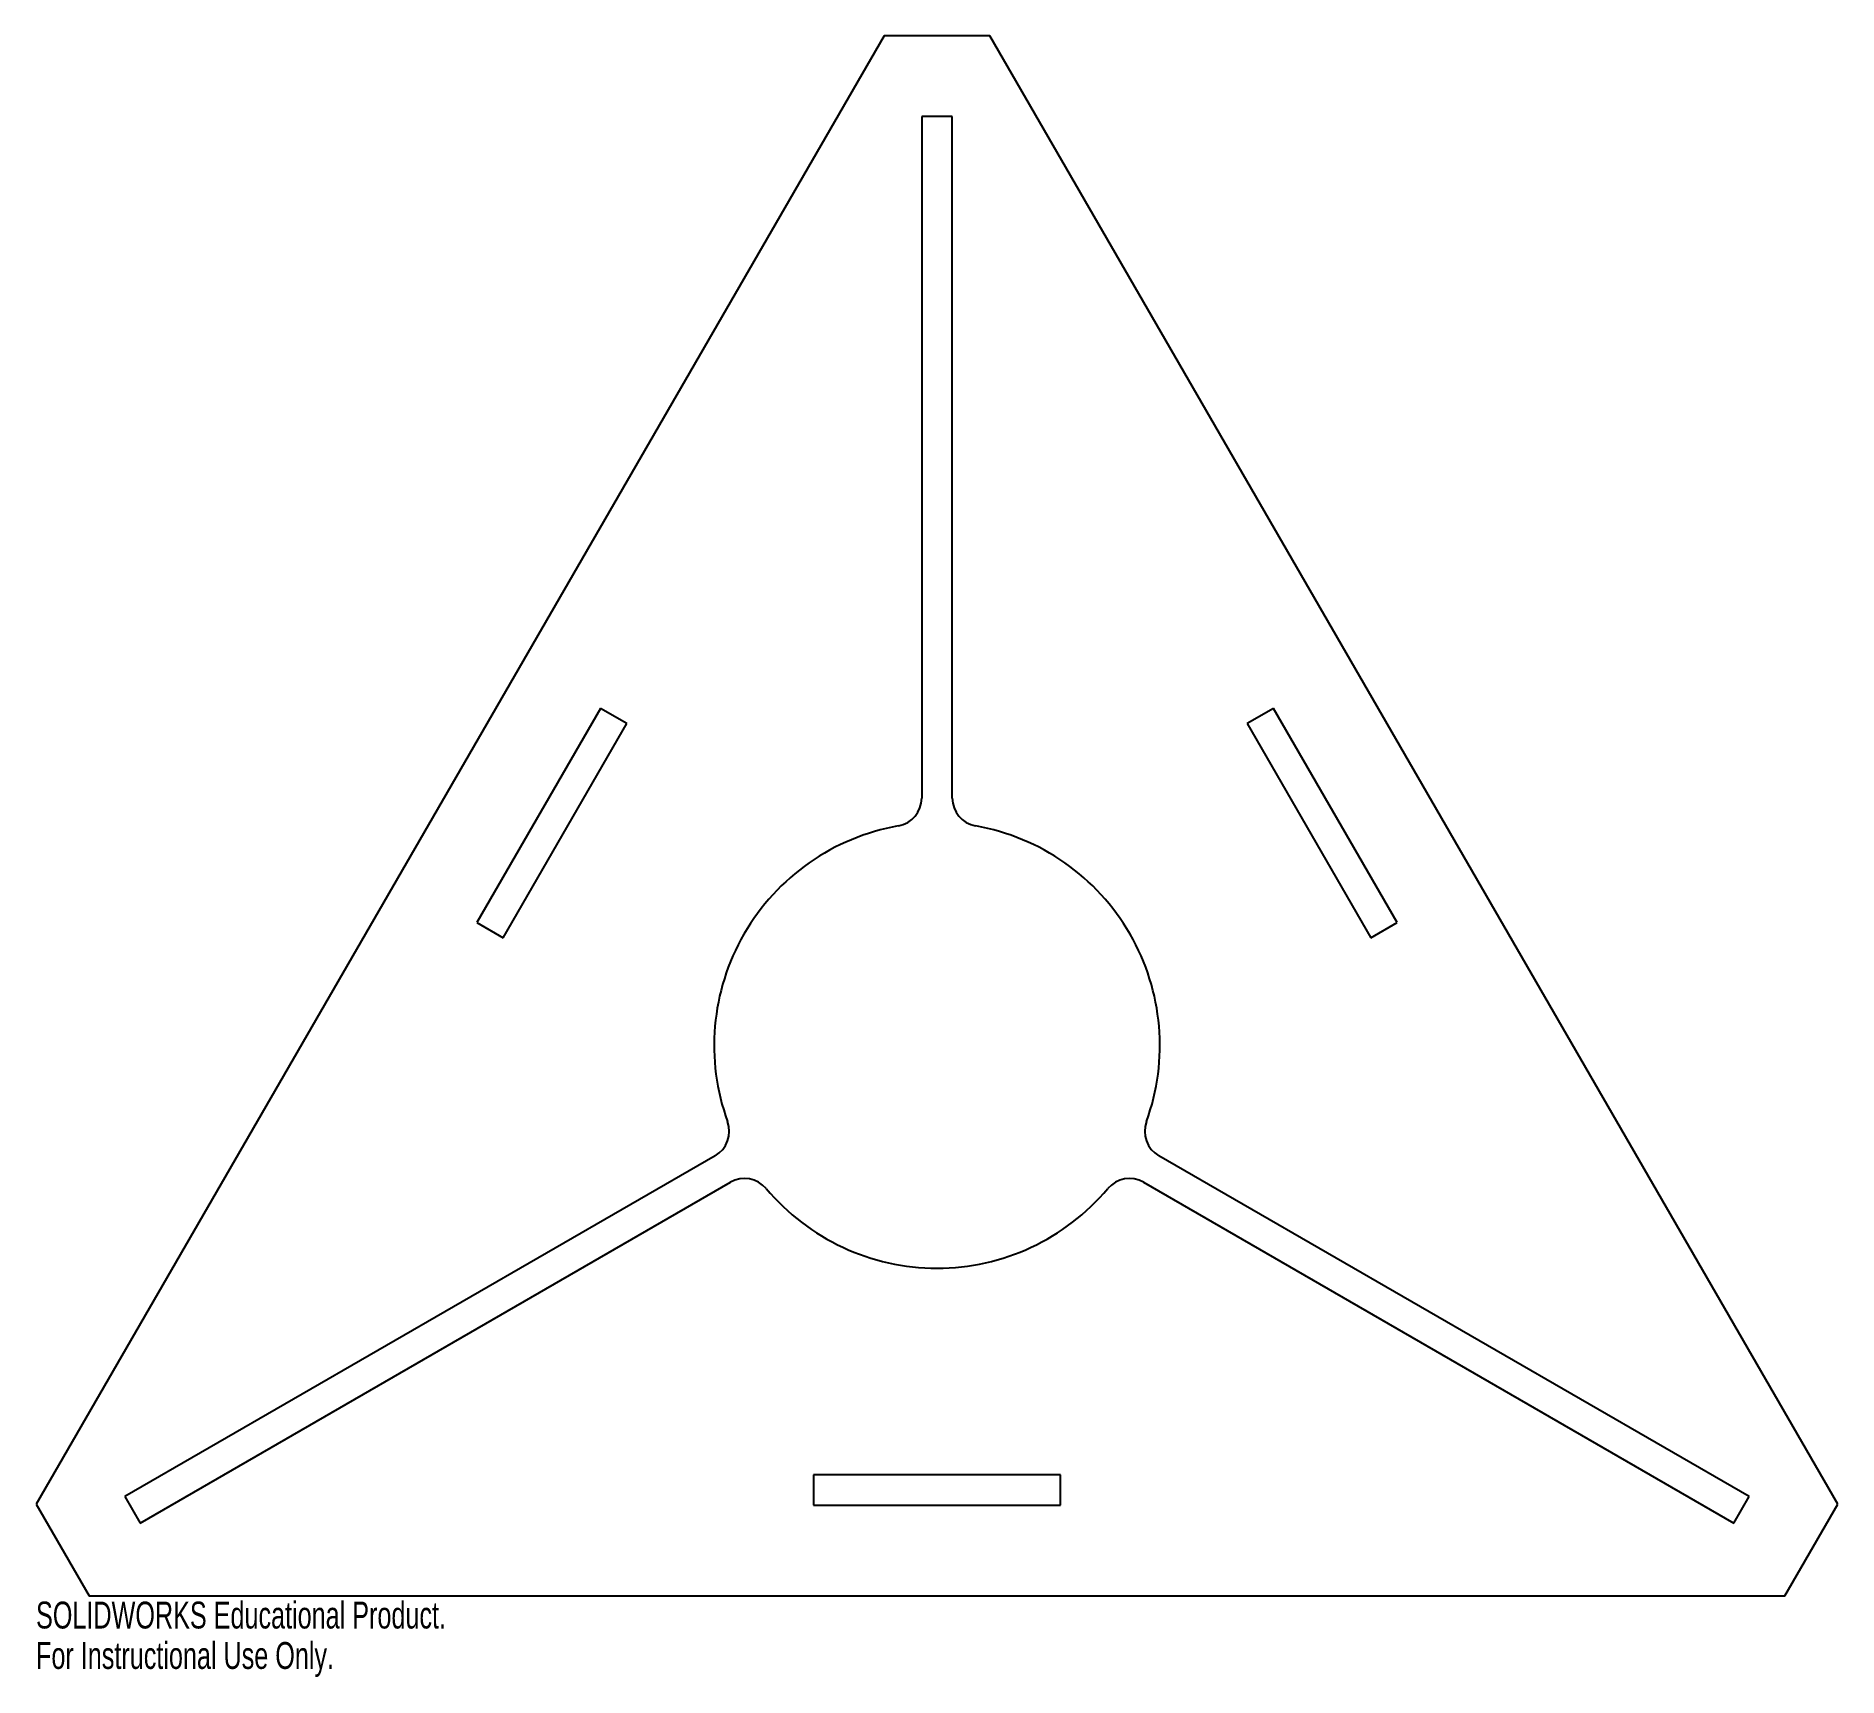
# Model space of a CAD drawing. Header units: inches. Extents: x -6.4 to 6.4, y -4.5 to 7.1.
import ezdxf

# ---------------------------------------------------------------- set-up
doc = ezdxf.new("R2010")
doc.units = ezdxf.units.IN
doc.header["$MEASUREMENT"] = 0
doc.styles.add('SLDTEXTSTYLE0', font='TXT', dxfattribs={"width": 0.7})

msp = doc.modelspace()

# ---------------------------------------------------------------- linework, layer by layer
at = {"color": 7, "linetype": 'Continuous', "lineweight": 25}
for p, q in [((-0.375, 7.145), (-6.375, -3.248)), ((0.375, 7.145), (-0.375, 7.145)), ((6.375, -3.248), (0.375, 7.145)), ((-0.108, 6.574), (-0.108, 1.751)), ((0.108, 6.574), (-0.108, 6.574)), ((0.108, 1.751), (0.108, 6.574)), ((-2.381, 2.385), (-3.256, 0.869)), ((-2.195, 2.278), (-2.381, 2.385)), ((2.381, 2.385), (2.195, 2.278)), ((3.256, 0.869), (2.381, 2.385)), ((-3.07, 0.762), (-2.195, 2.278)), ((2.195, 2.278), (3.07, 0.762)), ((-3.256, 0.869), (-3.07, 0.762)), ((3.07, 0.762), (3.256, 0.869)), ((-1.57, -0.781), (-5.747, -3.193)), ((5.747, -3.193), (1.57, -0.781)), ((-5.639, -3.381), (-1.462, -0.969)), ((1.462, -0.969), (5.639, -3.381)), ((0.875, -3.04), (-0.875, -3.04)), ((-0.875, -3.04), (-0.875, -3.254)), ((0.875, -3.254), (0.875, -3.04)), ((-6.375, -3.248), (-6, -3.897)), ((-5.747, -3.193), (-5.639, -3.381)), ((-0.875, -3.254), (0.875, -3.254)), ((5.639, -3.381), (5.747, -3.193)), ((6, -3.897), (6.375, -3.248)), ((-6, -3.897), (6, -3.897))]:
    msp.add_line(p, q, dxfattribs=at)
for centre, radius, start, end in [((-0.308, 1.751), 0.2, 279.9948, 0), ((0.308, 1.751), 0.2, 180, 260.0052), ((0, 0), 1.577, 99.9948, 200.0052), ((0, 0), 1.577, 339.9948, 80.0052), ((-1.67, -0.608), 0.2, 300, 20.0052), ((1.67, -0.608), 0.2, 159.9948, 240), ((-1.362, -1.142), 0.2, 39.9948, 120), ((0, 0), 1.577, 219.9948, 320.0052), ((1.362, -1.142), 0.2, 60, 140.0052)]:
    msp.add_arc(centre, radius, start, end, dxfattribs=at)

# ---------------------------------------------------------------- texts
at = {"color": 7, "linetype": 'Continuous', "char_height": 0.1903, "attachment_point": 1, "style": 'SLDTEXTSTYLE0'}
for s, insert in [('SOLIDWORKS Educational Product.', (-6.375, -3.937)), ('For Instructional Use Only.', (-6.375, -4.223))]:
    msp.add_mtext(s, dxfattribs=dict(at, insert=insert))

doc.saveas('drawing.dxf')
